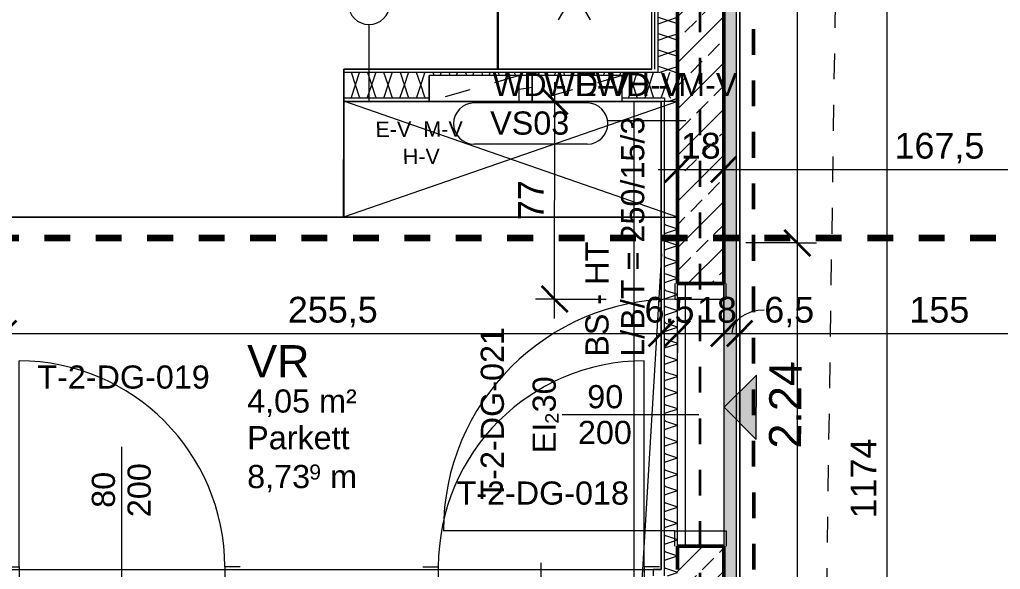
# Model space of a CAD drawing. Header units: metres. Extents: x -67.4 to -27.2, y 43.9 to 89.6.
# Drawn here: x -49.621 to -45.808, y 62.684 to 64.819 of the extents above; entities that cross this region are included whole.
import ezdxf

# ---------------------------------------------------------------- set-up
doc = ezdxf.new("R2010")
doc.units = ezdxf.units.M
for name, pattern in [('Strich Punkt Mittel', [0.015875, 0.00635, -0.004763, 0, -0.004763]), ('Strichpunkt', [0.01053, 0.005, -0.0025, 0.00053, -0.0025]), ('Verdeckt', [0.003, 0.002, -0.001])]:
    doc.linetypes.add(name, pattern=pattern)
for name, color, linetype, lineweight in [('A_2D', 7, 'Continuous', 13), ('A_Bemassung-50_', 4, 'Continuous', 9), ('A_Bemassung_', 4, 'Continuous', 9), ('A_Beschriftung_', 7, 'Continuous', 9), ('A_Bodenschlitz', 7, 'Continuous', 5), ('A_Bodenschlitz_Projektion', 8, 'Verdeckt', 5), ('A_Brandabschnitte', 30, 'Verdeckt', 50), ('A_Decken', 8, 'Continuous', 13), ('A_Durchbruch', 7, 'Verdeckt', 5), ('A_Fluchtweg', 240, 'Verdeckt', 18), ('A_Moebel', 6, 'Continuous', 13), ('A_Raeume', 7, 'Continuous', 13), ('A_Raeume_', 7, 'Continuous', 5), ('A_Raeume_Beschriftung_', 7, 'Continuous', 9), ('A_Raster_', 1, 'Continuous', 9), ('A_Tueren', 31, 'Continuous', 13), ('A_Waende', 7, 'Continuous', 13), ('Text', 90, 'Continuous', 9)]:
    doc.layers.add(name, color=color, linetype=linetype, lineweight=lineweight)
doc.styles.add('Arial_2', font='arial.ttf', dxfattribs={"height": 0.09})
doc.styles.add('Arial_3', font='arial.ttf', dxfattribs={"height": 0.05849})
doc.styles.add('Arial_4', font='arial.ttf', dxfattribs={"height": 0.125})
doc.styles.add('Arial_5', font='arial.ttf', dxfattribs={"height": 0.1})
doc.styles.add('Arial_7', font='arial.ttf', dxfattribs={"height": 0.06})
doc.styles.add('Segoe UI Symbol', font='seguisym.ttf', dxfattribs={"height": 0.09})
doc.dimstyles.new('WGA-Bemaßung', dxfattribs={"dimscale": 0.3048, "dimtxt": 0.102026, "dimasz": 0.328084, "dimexe": 0.246063, "dimexo": 0.0625, "dimgap": 0.04101, "dimtad": 1, "dimdec": 1, "dimlfac": 100, "dimrnd": 0.5, "dimdsep": 46, "dimtxsty": 'Arial_5', "dimblk1": 'OBLIQUE', "dimblk2": 'OBLIQUE', "dimsah": 1, "dimcen": 0.09, "dimdle": 0.246063, "dimazin": 2, "dimtfac": 1, "dimtdec": 4, "dimtix": 1, "dimtmove": 0, "dimatfit": 3, "dimfxl": 0.656168, "dimfxlon": 1, "dimtvp": 1, "dimtolj": 1, "dimtzin": 0, "dimarcsym": 2})
doc.dimstyles.new('WGA-Bemaßung_3', dxfattribs={"dimscale": 0.3048, "dimtxt": 0.102026, "dimasz": 0.328084, "dimexe": 0.246063, "dimexo": 0.0625, "dimgap": 0.04101, "dimtad": 1, "dimdec": 1, "dimlfac": 100, "dimrnd": 0.5, "dimdsep": 46, "dimtxsty": 'Arial_5', "dimblk1": 'OBLIQUE', "dimblk2": 'OBLIQUE', "dimsah": 1, "dimcen": 0.09, "dimdle": 0.246063, "dimazin": 2, "dimtfac": 1, "dimtdec": 4, "dimtix": 1, "dimtmove": 1, "dimatfit": 3, "dimfxl": 0.656168, "dimfxlon": 1, "dimtvp": 1, "dimtolj": 1, "dimtzin": 0, "dimarcsym": 2})
doc.dimstyles.new('WGA-Bemaßung_4', dxfattribs={"dimscale": 0.3048, "dimtxt": 0.102026, "dimasz": 0.328084, "dimexe": 0.246063, "dimexo": 0.0625, "dimgap": 0.04101, "dimtad": 1, "dimdec": 1, "dimlfac": 100, "dimrnd": 0.5, "dimdsep": 46, "dimtxsty": 'Arial_5', "dimblk1": 'OBLIQUE', "dimblk2": 'OBLIQUE', "dimsah": 1, "dimcen": 0.09, "dimdle": 0.246063, "dimazin": 2, "dimtfac": 1, "dimtdec": 4, "dimtix": 1, "dimtmove": 2, "dimatfit": 3, "dimfxl": 0.656168, "dimfxlon": 1, "dimtvp": 1, "dimtolj": 1, "dimtzin": 0, "dimarcsym": 2})
doc.dimstyles.new('WGA-Bemaßung_5', dxfattribs={"dimscale": 0.3048, "dimtxt": 0.102026, "dimasz": 0.328084, "dimexe": 0.246063, "dimexo": 0.0625, "dimgap": 0.04101, "dimtad": 1, "dimdec": 1, "dimlfac": 100, "dimrnd": 0.5, "dimdsep": 46, "dimtxsty": 'Arial_5', "dimblk1": 'OBLIQUE', "dimblk2": 'OBLIQUE', "dimsah": 1, "dimcen": 0.09, "dimdle": 0.246063, "dimazin": 2, "dimtfac": 1, "dimtdec": 4, "dimtix": 1, "dimtmove": 0, "dimatfit": 3, "dimfxl": 0.656168, "dimfxlon": 1, "dimtvp": 1, "dimtolj": 1, "dimtzin": 0, "dimarcsym": 2})
pattern_1 = [(45, (0, 0), (-0.08980256, 0.08980256), []), (45, (0.0898, 0), (-0.08980256, 0.08980256), [0.0635, -0.03175])]

# ---------------------------------------------------------------- blocks, each defined once
blk = doc.blocks.new('Moeb_Schrank - Schrank_2m-10242600-263_PP_03DG_BT2')
at = {"layer": 'A_Moebel', "color": 8}
for p, q in [((0, 0), (1.2977, -0.45)), ((0, -0.45), (1.2977, 0)), ((1.2977, 0), (0, 0)), ((0, 0), (0, -0.45)), ((0.0625, 0), (1.2977, 0)), ((1.2977, -0.45), (1.2977, 0)), ((1.2977, 0), (1.2977, -0.45)), ((0, -0.45), (0.215, -0.45)), ((0.565, -0.45), (0.615, -0.45)), ((0.965, -0.45), (1.2977, -0.45))]:
    blk.add_line(p, q, dxfattribs=at)
blk = doc.blocks.new('Allg_Verteiler_Wand - H-V-11063663-263_PP_03DG_BT2')
at = {"layer": 'A_2D', "lineweight": 5}
for p, q in [((0.525, 0.0625), (0.475, 0.0625)), ((0.475, -0.0375), (0.525, -0.0375)), ((0.475, -0.0375), (0.525, -0.0375))]:
    blk.add_line(p, q, dxfattribs=at)
at = {"layer": 'A_Durchbruch'}
blk.add_line((0.475, 0.0092), (0.525, 0.0158), dxfattribs=at)
blk.add_line((0.475, 0.0092), (0.525, 0.0158), dxfattribs=at)
blk = doc.blocks.new('Allg_Verteiler_Wand - E-V-11063664-263_PP_03DG_BT2')
at = {"layer": 'A_2D', "lineweight": 5}
for p, q in [((0.475, 0.0625), (0.125, 0.0625)), ((0.125, 0.0625), (0.125, -0.0375)), ((0.475, -0.0375), (0.475, 0.0625)), ((0.475, 0.0625), (0.475, -0.0375)), ((0.125, -0.0375), (0.475, -0.0375)), ((0.125, -0.0375), (0.475, -0.0375))]:
    blk.add_line(p, q, dxfattribs=at)
at = {"layer": 'A_Durchbruch'}
for p, q in [((0.125, -0.0375), (0.475, 0.0625)), ((0.125, 0.0625), (0.125, -0.0375)), ((0.125, -0.0375), (0.475, 0.0625)), ((0.125, 0.0625), (0.125, -0.0375)), ((0.475, 0.0625), (0.475, -0.0375))]:
    blk.add_line(p, q, dxfattribs=at)
blk = doc.blocks.new('Allg_Verteiler_Wand - M-V-11063662-263_PP_03DG_BT2')
at = {"layer": 'A_2D', "lineweight": 5}
for p, q in [((0.475, 0.0625), (0.125, 0.0625)), ((0.125, 0.0625), (0.125, -0.0375)), ((0.475, -0.0375), (0.475, 0.0625)), ((0.475, 0.0625), (0.475, -0.0375)), ((0.125, -0.0375), (0.475, -0.0375)), ((0.125, -0.0375), (0.475, -0.0375))]:
    blk.add_line(p, q, dxfattribs=at)
at = {"layer": 'A_Durchbruch'}
for p, q in [((0.125, -0.0375), (0.475, 0.0625)), ((0.125, 0.0625), (0.125, -0.0375)), ((0.125, -0.0375), (0.475, 0.0625)), ((0.125, 0.0625), (0.125, -0.0375)), ((0.475, 0.0625), (0.475, -0.0375))]:
    blk.add_line(p, q, dxfattribs=at)
blk = doc.blocks.new('MSys_Kueche_Kuehlschrank - 600-5681642-263_PP_03DG_BT2')
at = {"layer": 'A_Moebel'}
for p, q in [((-1.2005, 0.5746), (-0.6005, 0.5746)), ((-1.2005, -0.0253), (-1.2005, 0.5746)), ((-1.2005, 0.5746), (-0.6005, 0.5746)), ((-1.2005, -0.0253), (-1.2005, 0.5746)), ((-0.838, 0.1663), (-0.963, 0.3829)), ((-0.963, 0.1663), (-0.838, 0.3829)), ((-1.0255, 0.2746), (-0.7755, 0.2746))]:
    blk.add_line(p, q, dxfattribs=at)
blk = doc.blocks.new('UZ_D1 - SL_0800x2000_Zimmertür_Stahlzarge_GK-8223013-263_PP_03DG_BT2')
at = {"layer": 'A_Tueren', "lineweight": 5}
for p, q in [((0.4, 0.0725), (0.4, 0.8725)), ((-0.46, 0.0725), (-0.4, 0.0725)), ((-0.4, 0.0725), (-0.4, -0.0725)), ((0.4, 0.0725), (0.4, -0.0725)), ((0.46, 0.0725), (0.4, 0.0725)), ((-0.4, -0.0725), (-0.46, -0.0725)), ((0.4, -0.0725), (0.46, -0.0725))]:
    blk.add_line(p, q, dxfattribs=at)
blk.add_arc((0.4, 0.0725), 0.8, 90, 180, dxfattribs=at)
blk = doc.blocks.new('UZ_D1 - SL_0800x2000_Zimmertür_Stahlzarge_GK-7184308-263_PP_03DG_BT2')
at = {"layer": 'A_Tueren', "lineweight": 5}
for p, q in [((-0.4, 0.0725), (-0.46, 0.0725)), ((-0.4, -0.0725), (-0.4, 0.0725)), ((0.4, 0.0725), (0.46, 0.0725)), ((0.4, -0.0725), (0.4, 0.0725)), ((-0.46, -0.0725), (-0.4, -0.0725)), ((0.46, -0.0725), (0.4, -0.0725)), ((0.4, -0.0725), (0.4, -0.8725))]:
    blk.add_line(p, q, dxfattribs=at)
blk.add_arc((0.4, -0.0725), 0.8, 180, 270, dxfattribs=at)
blk = doc.blocks.new('UZ_D1 - SL_0900x2000_Wohnungstür-5426848-263_PP_03DG_BT2')
at = {"layer": 'A_Tueren', "lineweight": 5}
for p, q in [((-0.45, 0.1), (-0.51, 0.1)), ((-0.45, -0.1), (-0.45, 0.1)), ((0.45, 0.1), (0.51, 0.1)), ((0.45, -0.1), (0.45, 0.1)), ((-0.51, -0.1), (-0.45, -0.1)), ((0.51, -0.1), (0.45, -0.1)), ((0.45, -0.1), (0.45, -1))]:
    blk.add_line(p, q, dxfattribs=at)
blk.add_arc((0.45, -0.1), 0.9, 180, 270, dxfattribs=at)
blk = doc.blocks.new('Allg_BS - HKLS-10241500-263_PP_03DG_BT2')
at = {"layer": 'A_Bodenschlitz'}
for p, q in [((-0.5369, 0.1008), (1.1115, 0.0018)), ((1.2505, -0.0065), (1.2505, 0.1007)), ((1.2505, -0.0065), (1.2505, 0.1007)), ((0.6894, 0.0272), (1.1115, 0.0018)), ((1.1115, 0.0018), (1.2505, -0.0065)), ((1.1115, 0.0018), (1.2505, -0.0065)), ((-1.1287, -0.0065), (-0.6787, -0.0065)), ((-0.6787, -0.0065), (1.1115, -0.0065)), ((0.6894, -0.0065), (1.1115, -0.0065)), ((1.1115, -0.0065), (1.2505, -0.0065)), ((1.1115, -0.0065), (1.2505, -0.0065))]:
    blk.add_line(p, q, dxfattribs=at)
at = {"layer": 'A_Bodenschlitz_Projektion'}
for p, q in [((1.2505, -0.0065), (1.2505, 0.1007)), ((0.6894, 0.0272), (1.1115, 0.0018)), ((1.1115, 0.0018), (1.2505, -0.0065)), ((0.6894, -0.0065), (1.1115, -0.0065)), ((1.1115, -0.0065), (1.2505, -0.0065))]:
    blk.add_line(p, q, dxfattribs=at)
blk = doc.blocks.new('Moeb_Schrank - Sideboard_50cm-11534102-263_PP_03DG_BT2')
at = {"layer": 'A_Moebel', "color": 8}
for p, q in [((0.5999, 0.6), (0, 0.6)), ((0, 0.1822), (0, 0.6)), ((0, 0.6), (0.5999, 0.6)), ((1.4003, 0.6), (0.6003, 0.6)), ((0.6003, 0.6), (1.4003, 0.6)), ((2.4003, 0.6), (1.4003, 0.6)), ((1.4003, 0.6), (2.4003, 0.6)), ((3.0003, 0.6), (2.4003, 0.6)), ((2.4003, 0.6), (3.0003, 0.6)), ((3.0003, 0.0025), (3.0003, 0.6)), ((3.0003, 0.6), (3.0003, 0.0025))]:
    blk.add_line(p, q, dxfattribs=at)
blk = doc.blocks.new('DIMBLOCK228-263_PP_03DG_BT2')
at = {"layer": 'A_Bemassung-50_', "transparency": 16777216}
for p, q in [((-49.6835, 63.6001), (-49.6835, 63.8001)), ((-47.126, 63.6), (-47.126, 63.8)), ((-49.6835, 63.6001), (-47.126, 63.6)), ((-49.6835, 63.6001), (-49.6835, 63.5251)), ((-47.126, 63.6), (-47.126, 63.525))]:
    blk.add_line(p, q, dxfattribs=at)
at = {"layer": 'A_Bemassung-50_', "lineweight": 35, "transparency": 16777216}
for p, q in [((-49.6835, 63.6001), (-49.6335, 63.6501)), ((-47.126, 63.6), (-47.076, 63.65)), ((-49.6835, 63.6001), (-49.7335, 63.5501)), ((-47.126, 63.6), (-47.176, 63.55))]:
    blk.add_line(p, q, dxfattribs=at)
at = {"layer": 'A_Bemassung-50_', "color": 0, "transparency": 16777216, "insert": (-48.5782, 63.7424), "char_height": 0.1, "width": 0.416266, "attachment_point": 1, "rotation": 359.9983, "line_spacing_factor": 0.941778, "style": 'Arial_5'}
blk.add_mtext('255,5', dxfattribs=at)
blk = doc.blocks.new('_Oblique')
at = {"color": 0, "linetype": 'ByBlock', "lineweight": -2}
blk.add_line((-0.5, -0.5), (0.5, 0.5), dxfattribs=at)
blk = doc.blocks.new('DIMBLOCK229-263_PP_03DG_BT2')
at = {"layer": 'A_Bemassung-50_', "transparency": 16777216}
for p, q in [((-47.126, 63.6), (-47.126, 63.8)), ((-47.0635, 63.6), (-47.0635, 63.8)), ((-47.126, 63.6), (-47.0635, 63.6)), ((-47.126, 63.6), (-47.126, 63.525)), ((-47.0635, 63.6), (-47.0635, 63.525))]:
    blk.add_line(p, q, dxfattribs=at)
at = {"layer": 'A_Bemassung-50_', "lineweight": 35, "transparency": 16777216}
for p, q in [((-47.126, 63.6), (-47.076, 63.65)), ((-47.0635, 63.6), (-47.0135, 63.65)), ((-47.126, 63.6), (-47.176, 63.55)), ((-47.0635, 63.6), (-47.1135, 63.55))]:
    blk.add_line(p, q, dxfattribs=at)
at = {"layer": 'A_Bemassung-50_', "color": 0, "transparency": 16777216, "insert": (-47.1913, 63.7423), "char_height": 0.1, "width": 0.231677, "attachment_point": 1, "rotation": 359.9983, "line_spacing_factor": 0.941778, "style": 'Arial_5'}
blk.add_mtext('6,5', dxfattribs=at)
blk = doc.blocks.new('DIMBLOCK230-263_PP_03DG_BT2')
at = {"layer": 'A_Bemassung-50_', "transparency": 16777216}
for p, q in [((-47.0635, 63.6), (-47.0635, 63.8)), ((-46.8835, 63.6), (-46.8835, 63.8)), ((-47.0635, 63.6), (-46.8835, 63.6)), ((-47.0635, 63.6), (-47.0635, 63.525)), ((-46.8835, 63.6), (-46.8835, 63.525))]:
    blk.add_line(p, q, dxfattribs=at)
at = {"layer": 'A_Bemassung-50_', "lineweight": 35, "transparency": 16777216}
for p, q in [((-47.0635, 63.6), (-47.0135, 63.65)), ((-46.8835, 63.6), (-46.8335, 63.65)), ((-47.0635, 63.6), (-47.1135, 63.55)), ((-46.8835, 63.6), (-46.9335, 63.55))]:
    blk.add_line(p, q, dxfattribs=at)
at = {"layer": 'A_Bemassung-50_', "color": 0, "transparency": 16777216, "insert": (-46.9874, 63.7423), "char_height": 0.1, "width": 0.184588, "attachment_point": 1, "rotation": 359.9983, "line_spacing_factor": 0.941778, "style": 'Arial_5'}
blk.add_mtext('18', dxfattribs=at)
blk = doc.blocks.new('DIMBLOCK231-263_PP_03DG_BT2')
at = {"layer": 'A_Bemassung-50_', "transparency": 16777216}
for p, q in [((-46.8835, 63.6), (-46.8835, 63.8)), ((-46.821, 63.6), (-46.821, 63.8)), ((-46.8835, 63.6), (-46.821, 63.6)), ((-46.8835, 63.6), (-46.8835, 63.525)), ((-46.821, 63.6), (-46.821, 63.525))]:
    blk.add_line(p, q, dxfattribs=at)
at = {"layer": 'A_Bemassung-50_', "lineweight": 35, "transparency": 16777216}
for p, q in [((-46.8835, 63.6), (-46.8335, 63.65)), ((-46.821, 63.6), (-46.771, 63.65)), ((-46.8835, 63.6), (-46.9335, 63.55)), ((-46.821, 63.6), (-46.871, 63.55))]:
    blk.add_line(p, q, dxfattribs=at)
at = {"layer": 'A_Bemassung-50_', "transparency": 16777216}
blk.add_ellipse((-46.7258, 63.6), major_axis=(-0.1265, 0), ratio=0.719128, start_param=4.712389, end_param=6.283185, dxfattribs=at)
at = {"layer": 'A_Bemassung-50_', "color": 0, "transparency": 16777216, "insert": (-46.7258, 63.7423), "char_height": 0.1, "width": 0.231677, "attachment_point": 1, "rotation": 359.9983, "line_spacing_factor": 0.941778, "style": 'Arial_5'}
blk.add_mtext('6,5', dxfattribs=at)
blk = doc.blocks.new('DIMBLOCK232-263_PP_03DG_BT2')
at = {"layer": 'A_Bemassung-50_', "transparency": 16777216}
for p, q in [((-46.821, 63.6), (-46.821, 63.8)), ((-45.271, 63.6), (-45.271, 63.8)), ((-46.821, 63.6), (-45.271, 63.6)), ((-46.821, 63.6), (-46.821, 63.525)), ((-45.271, 63.6), (-45.271, 63.525))]:
    blk.add_line(p, q, dxfattribs=at)
at = {"layer": 'A_Bemassung-50_', "lineweight": 35, "transparency": 16777216}
for p, q in [((-46.821, 63.6), (-46.771, 63.65)), ((-45.271, 63.6), (-45.221, 63.65)), ((-46.821, 63.6), (-46.871, 63.55)), ((-45.271, 63.6), (-45.321, 63.55))]:
    blk.add_line(p, q, dxfattribs=at)
at = {"layer": 'A_Bemassung-50_', "color": 0, "transparency": 16777216, "insert": (-46.1614, 63.7423), "char_height": 0.1, "width": 0.276883, "attachment_point": 1, "rotation": 359.9983, "line_spacing_factor": 0.941778, "style": 'Arial_5'}
blk.add_mtext('155', dxfattribs=at)
blk = doc.blocks.new('DIMBLOCK327-263_PP_03DG_BT2')
at = {"layer": 'A_Bemassung-50_', "lineweight": 35, "transparency": 16777216}
for p, q in [((-46.5973, 71.7187), (-46.6473, 71.7687)), ((-46.5973, 71.7187), (-46.5473, 71.6687)), ((-46.5975, 63.9516), (-46.6475, 64.0016)), ((-46.5975, 63.9516), (-46.5475, 63.9016))]:
    blk.add_line(p, q, dxfattribs=at)
at = {"layer": 'A_Bemassung-50_', "transparency": 16777216}
for p, q in [((-46.5973, 71.7187), (-46.7973, 71.7187)), ((-46.5973, 71.7187), (-46.5975, 63.9516)), ((-46.5973, 71.7187), (-46.5223, 71.7187)), ((-46.5975, 63.9516), (-46.7975, 63.9516)), ((-46.5975, 63.9516), (-46.5225, 63.9516))]:
    blk.add_line(p, q, dxfattribs=at)
at = {"layer": 'A_Bemassung-50_', "color": 0, "transparency": 16777216, "insert": (-46.7397, 67.6617), "char_height": 0.1, "width": 0.416266, "attachment_point": 1, "rotation": 90, "line_spacing_factor": 0.941778, "style": 'Arial_5'}
blk.add_mtext('776,5', dxfattribs=at)
blk = doc.blocks.new('DIMBLOCK328-263_PP_03DG_BT2')
at = {"layer": 'A_Bemassung-50_', "lineweight": 35, "transparency": 16777216}
for p, q in [((-46.5975, 63.9516), (-46.6475, 64.0016)), ((-46.5975, 63.9516), (-46.5475, 63.9016)), ((-46.5976, 58.7511), (-46.6476, 58.8011)), ((-46.5976, 58.7511), (-46.5476, 58.7011))]:
    blk.add_line(p, q, dxfattribs=at)
at = {"layer": 'A_Bemassung-50_', "transparency": 16777216}
for p, q in [((-46.5975, 63.9516), (-46.7975, 63.9516)), ((-46.5975, 63.9516), (-46.5976, 58.7511)), ((-46.5975, 63.9516), (-46.5225, 63.9516)), ((-46.5976, 58.7511), (-46.6726, 58.7511)), ((-46.5976, 58.7511), (-46.4138, 58.7511))]:
    blk.add_line(p, q, dxfattribs=at)
at = {"layer": 'A_Bemassung-50_', "color": 0, "transparency": 16777216, "insert": (-46.7399, 61.236), "char_height": 0.1, "width": 0.276883, "attachment_point": 1, "rotation": 90, "line_spacing_factor": 0.941778, "style": 'Arial_5'}
blk.add_mtext('520', dxfattribs=at)
blk = doc.blocks.new('DIMBLOCK344-263_PP_03DG_BT2')
at = {"layer": 'A_Bemassung-50_', "lineweight": 35, "transparency": 16777216}
for p, q in [((-46.2473, 68.9038), (-46.2973, 68.9538)), ((-46.2473, 68.9038), (-46.1973, 68.8538)), ((-46.2477, 57.1661), (-46.2977, 57.2161)), ((-46.2477, 57.1661), (-46.1977, 57.1161))]:
    blk.add_line(p, q, dxfattribs=at)
at = {"layer": 'A_Bemassung-50_', "transparency": 16777216}
for p, q in [((-46.2473, 68.9038), (-46.4473, 68.9038)), ((-46.2477, 57.1661), (-46.2473, 68.9038)), ((-46.2473, 68.9038), (-46.1723, 68.9038)), ((-46.2477, 57.1661), (-46.4477, 57.1661)), ((-46.2477, 57.1661), (-46.1727, 57.1661))]:
    blk.add_line(p, q, dxfattribs=at)
at = {"layer": 'A_Bemassung-50_', "color": 0, "transparency": 16777216, "insert": (-46.3898, 62.8811), "char_height": 0.1, "width": 0.369177, "attachment_point": 1, "rotation": 90, "line_spacing_factor": 0.941778, "style": 'Arial_5'}
blk.add_mtext('1174', dxfattribs=at)
blk = doc.blocks.new('DIMBLOCK440-263_PP_03DG_BT2')
at = {"layer": 'A_Bemassung-50_', "transparency": 16777216}
for p, q in [((-47.5408, 63.6586), (-47.5407, 64.5767)), ((-47.5407, 64.5017), (-47.7407, 64.5017)), ((-47.5407, 64.5017), (-47.4657, 64.5017)), ((-47.5408, 63.7336), (-47.6158, 63.7336)), ((-47.5408, 63.7336), (-47.3408, 63.7336))]:
    blk.add_line(p, q, dxfattribs=at)
at = {"layer": 'A_Bemassung-50_', "lineweight": 35, "transparency": 16777216}
for p, q in [((-47.5407, 64.5017), (-47.5907, 64.5517)), ((-47.5407, 64.5017), (-47.4907, 64.4517)), ((-47.5408, 63.7336), (-47.5907, 63.7836)), ((-47.5408, 63.7336), (-47.4908, 63.6836))]:
    blk.add_line(p, q, dxfattribs=at)
at = {"layer": 'A_Bemassung-50_', "color": 0, "transparency": 16777216, "insert": (-47.683, 64.0407), "char_height": 0.1, "width": 0.184588, "attachment_point": 1, "rotation": 90, "line_spacing_factor": 0.941778, "style": 'Arial_5'}
blk.add_mtext('77', dxfattribs=at)
blk = doc.blocks.new('BS_Tuer_PP - oben-10002441-263_PP_03DG_BT2')
at = {"layer": 'A_Beschriftung_'}
blk.add_line((0, 0.000124), (0, 0.010761), dxfattribs=at)
blk = doc.blocks.new('BS_Tuer_PP - links-10002443-263_PP_03DG_BT2')
at = {"layer": 'A_Beschriftung_'}
blk.add_line((0, 0.000124), (0, 0.010761), dxfattribs=at)
blk = doc.blocks.new('DIMBLOCK459-263_PP_03DG_BT2')
at = {"layer": 'A_Bemassung-50_', "transparency": 16777216}
for p, q in [((-47.0635, 64.2371), (-47.0635, 64.4371)), ((-46.8835, 64.2371), (-46.8835, 64.3121)), ((-47.1385, 64.2371), (-46.8835, 64.2371)), ((-47.0635, 64.2371), (-47.0635, 64.1621)), ((-46.8835, 64.2371), (-46.8835, 64.0371))]:
    blk.add_line(p, q, dxfattribs=at)
at = {"layer": 'A_Bemassung-50_', "lineweight": 35, "transparency": 16777216}
for p, q in [((-47.0635, 64.2371), (-47.0135, 64.2871)), ((-46.8835, 64.2371), (-46.8335, 64.2871)), ((-47.0635, 64.2371), (-47.1135, 64.1871)), ((-46.8835, 64.2371), (-46.9335, 64.1871))]:
    blk.add_line(p, q, dxfattribs=at)
at = {"layer": 'A_Bemassung-50_', "color": 0, "transparency": 16777216, "insert": (-47.0504, 64.3794), "char_height": 0.1, "width": 0.184588, "attachment_point": 1, "rotation": 359.9983, "line_spacing_factor": 0.941778, "style": 'Arial_5'}
blk.add_mtext('18', dxfattribs=at)
blk = doc.blocks.new('DIMBLOCK460-263_PP_03DG_BT2')
at = {"layer": 'A_Bemassung-50_', "transparency": 16777216}
for p, q in [((-45.2085, 64.237), (-45.2085, 64.437)), ((-46.8835, 64.2371), (-46.8835, 64.3121)), ((-46.8835, 64.2371), (-45.2085, 64.237)), ((-46.8835, 64.2371), (-46.8835, 64.0371)), ((-45.2085, 64.237), (-45.2085, 64.162))]:
    blk.add_line(p, q, dxfattribs=at)
at = {"layer": 'A_Bemassung-50_', "lineweight": 35, "transparency": 16777216}
for p, q in [((-46.8835, 64.2371), (-46.8335, 64.2871)), ((-45.2085, 64.237), (-45.1585, 64.287)), ((-46.8835, 64.2371), (-46.9335, 64.1871)), ((-45.2085, 64.237), (-45.2585, 64.187))]:
    blk.add_line(p, q, dxfattribs=at)
at = {"layer": 'A_Bemassung-50_', "color": 0, "transparency": 16777216, "insert": (-46.2194, 64.3794), "char_height": 0.1, "width": 0.416266, "attachment_point": 1, "rotation": 359.9983, "line_spacing_factor": 0.941778, "style": 'Arial_5'}
blk.add_mtext('167,5', dxfattribs=at)
blk = doc.blocks.new('BS_Wand_Lollipop - rechts_oben-2026913-263_PP_03DG_BT2')
at = {"layer": 'A_Beschriftung_'}
for p, q in [((0.0046, 0.0016), (0.0134, 0.0016)), ((-0.003, 0), (0.003, 0)), ((0.0046, -0.0016), (0.0134, -0.0016))]:
    blk.add_line(p, q, dxfattribs=at)
for centre, start, end in [((0.0046, 0), 90, 270), ((0.0134, 0), 270, 90)]:
    blk.add_arc(centre, 0.0016, start, end, dxfattribs=at)
blk = doc.blocks.new('BS_Raum_Top_Pfeil - oben_links-2842557-263_PP_03DG_BT2')
at = {"layer": 'A_Raeume_Beschriftung_'}
blk.add_hatch(color=256, dxfattribs=at).paths.add_polyline_path([(-0.0025, 0.0075), (0.0025, 0.0075), (0, 0.005)])
for p, q in [((-0.0025, 0.0075), (0, 0.005)), ((0.0025, 0.0075), (-0.0025, 0.0075)), ((0, 0.005), (0.0025, 0.0075))]:
    blk.add_line(p, q, dxfattribs=at)
blk = doc.blocks.new('BS_Wand_Lollipop - links_unten-2026911-263_PP_03DG_BT2')
at = {"layer": 'A_Beschriftung_'}
for p, q in [((-0.00467, 0.001367), (-0.01347, 0.001367)), ((-0.003087, 0), (0.003, 0)), ((-0.00467, -0.001833), (-0.01347, -0.001833))]:
    blk.add_line(p, q, dxfattribs=at)
for centre, start, end in [((-0.01347, -0.000233), 90, 270), ((-0.00467, -0.000233), 270, 90)]:
    blk.add_arc(centre, 0.0016, start, end, dxfattribs=at)

msp = doc.modelspace()

# ---------------------------------------------------------------- hatches: boundary and pattern name
at = {"layer": 'A_Waende', "lineweight": 5}
h = msp.add_hatch(dxfattribs=at)
h.set_pattern_fill('FP_2', color=250, style=0, pattern_type=2)
h.set_pattern_definition(pattern_1)
h.paths.add_polyline_path([(-46.8836, 64.0515), (-46.8835, 64.0515), (-46.8834, 68.9836), (-47.0634, 68.9836), (-47.0635, 64.0516), (-46.9827, 64.0515)])
h = msp.add_hatch(dxfattribs=at)
h.set_pattern_fill('FP_38', color=250, angle=247.64, style=0, pattern_type=2)
h.set_pattern_definition([(134.998, (-46.82094, 64.46592), (-0.2539954, 0.1270123), [0.02245, -0.15715]), (134.998, (-46.93208, 64.5138), (-0.2539954, 0.1270123), [0.02245, -0.15715]), (134.998, (-46.82069, 64.52962), (-0.2539954, 0.1270123), [0.02245, -0.15715]), (134.998, (-46.93183, 64.5775), (-0.2539954, 0.1270123), [0.02245, -0.15715]), (161.563, (-46.83694, 64.482235), (-0.50799322, 0.12701842), [0.0502, -0.35141]), (161.563, (-46.884702, 64.497557), (-0.50799322, 0.12701842), [0.0502, -0.35141]), (161.563, (-46.83669, 64.54593), (-0.50799322, 0.12701842), [0.0502, -0.35141]), (161.563, (-46.884453, 64.56125), (-0.50799322, 0.12701842), [0.0502, -0.35141]), (224.998, (-46.93202, 64.48242), (0.2540043, 0.1269946), [0.02245, -0.15715]), (224.998, (-46.82069, 64.52962), (0.2540043, 0.1269946), [0.02245, -0.15715]), (224.998, (-46.93215, 64.54519), (0.2540043, 0.1269946), [0.02245, -0.15715]), (224.998, (-46.82044, 64.59331), (0.2540043, 0.1269946), [0.02245, -0.15715]), (198.433, (-46.884702, 64.497557), (0.5080021, 0.12698295), [0.0502, -0.35141]), (198.433, (-46.837005, 64.51362), (0.5080021, 0.12698295), [0.0502, -0.35141]), (198.433, (-46.884453, 64.56125), (0.5080021, 0.12698295), [0.0502, -0.35141]), (198.433, (-46.836756, 64.577314), (0.5080021, 0.12698295), [0.0502, -0.35141])])
h.paths.add_polyline_path([(-46.8336, 60.1286), (-46.8334, 68.8038), (-46.8834, 68.8038), (-46.8835, 60.1286)])
h = msp.add_hatch(dxfattribs=at)
h.set_pattern_fill('FP_136', color=250, angle=-112.36, style=0, pattern_type=2)
h.set_pattern_definition([(314.998, (-47.16288, 65.92685), (0.2539954, -0.1270123), [0.02245, -0.15715]), (314.998, (-47.05266, 65.87935), (0.2539954, -0.1270123), [0.02245, -0.15715]), (314.998, (-47.16313, 65.86315), (0.2539954, -0.1270123), [0.02245, -0.15715]), (314.998, (-47.05199, 65.81527), (0.2539954, -0.1270123), [0.02245, -0.15715]), (341.563, (-47.147807, 65.910917), (0.5079932, -0.1270184), [0.0502, -0.35141]), (341.563, (-47.100426, 65.89467), (0.5079932, -0.1270184), [0.0502, -0.35141]), (341.563, (-47.148057, 65.847223), (0.5079932, -0.1270184), [0.0502, -0.35141]), (341.563, (-47.100295, 65.8319), (0.5079932, -0.1270184), [0.0502, -0.35141]), (44.998, (-47.05273, 65.91073), (-0.254004, -0.1269946), [0.02245, -0.15715]), (44.998, (-47.16313, 65.86315), (-0.254004, -0.1269946), [0.02245, -0.15715]), (44.998, (-47.05205, 65.84666), (-0.254004, -0.1269946), [0.02245, -0.15715]), (44.998, (-47.16338, 65.79946), (-0.254004, -0.1269946), [0.02245, -0.15715]), (18.433, (-47.100426, 65.89467), (-0.5080021, -0.126983), [0.0502, -0.35141]), (18.433, (-47.14774, 65.879532), (-0.5080021, -0.126983), [0.0502, -0.35141]), (18.433, (-47.100295, 65.8319), (-0.5080021, -0.126983), [0.0502, -0.35141]), (18.433, (-47.14799, 65.81584), (-0.5080021, -0.126983), [0.0502, -0.35141])])
h.paths.add_polyline_path([(-47.0635, 64.6142), (-47.0635, 67.2267), (-47.1384, 67.2267), (-47.1385, 64.6142), (-47.0635, 64.6142)])
h = msp.add_hatch(dxfattribs=at)
h.set_pattern_fill('FP_111', color=250, angle=-112.36, style=0, pattern_type=2)
h.set_pattern_definition([(44.998, (-47.712345, 64.50173), (0.127012, 0.253995), [0.02245, -0.15715]), (44.998, (-47.66446, 64.61287), (0.127012, 0.253995), [0.02245, -0.15715]), (44.998, (-47.64865, 64.50148), (0.127012, 0.253995), [0.02245, -0.15715]), (44.998, (-47.60077, 64.61262), (0.127012, 0.253995), [0.02245, -0.15715]), (71.563, (-47.696033, 64.517724), (0.1270184, 0.5079932), [0.0502, -0.35141]), (71.563, (-47.68071, 64.565486), (0.1270184, 0.5079932), [0.0502, -0.35141]), (71.563, (-47.633263, 64.517854), (0.1270184, 0.5079932), [0.0502, -0.35141]), (71.563, (-47.617017, 64.565236), (0.1270184, 0.5079932), [0.0502, -0.35141]), (134.998, (-47.69585, 64.6128), (0.126995, -0.254004), [0.02245, -0.15715]), (134.998, (-47.64865, 64.50148), (0.126995, -0.254004), [0.02245, -0.15715]), (134.998, (-47.63308, 64.61293), (0.126995, -0.254004), [0.02245, -0.15715]), (134.998, (-47.58496, 64.50123), (0.126995, -0.254004), [0.02245, -0.15715]), (108.433, (-47.68071, 64.565486), (0.126983, -0.508002), [0.0502, -0.35141]), (108.433, (-47.66465, 64.51779), (0.126983, -0.508002), [0.0502, -0.35141]), (108.433, (-47.617017, 64.565236), (0.126983, -0.508002), [0.0502, -0.35141]), (108.433, (-47.600954, 64.51754), (0.126983, -0.508002), [0.0502, -0.35141])])
h.paths.add_polyline_path([(-47.0635, 64.5142), (-47.0635, 64.6142), (-48.361, 64.6142), (-48.361, 64.5142), (-48.0285, 64.5142), (-48.0285, 64.6017), (-47.2785, 64.6017), (-47.2785, 64.5142), (-47.0832, 64.5142)])
h = msp.add_hatch(dxfattribs=at)
h.set_pattern_fill('FP_132', color=250, angle=-112.36, style=0, pattern_type=2)
h.set_pattern_definition([(314.998, (-47.126215, 63.592375), (0.253995, -0.127012), [0.02245, -0.15715]), (314.998, (-47.01469, 63.54542), (0.253995, -0.127012), [0.02245, -0.15715]), (314.998, (-47.12608, 63.52961), (0.253995, -0.127012), [0.02245, -0.15715]), (314.998, (-47.01494, 63.481725), (0.2539954, -0.127012), [0.02245, -0.15715]), (341.563, (-47.109837, 63.57699), (0.5079932, -0.1270184), [0.0502, -0.35141]), (341.563, (-47.062455, 63.56074), (0.5079932, -0.1270184), [0.0502, -0.35141]), (341.563, (-47.110086, 63.513294), (0.5079932, -0.1270184), [0.0502, -0.35141]), (341.563, (-47.062705, 63.497047), (0.5079932, -0.1270184), [0.0502, -0.35141]), (44.998, (-47.01476, 63.5768), (-0.254004, -0.126995), [0.02245, -0.15715]), (44.998, (-47.12608, 63.52961), (-0.254004, -0.1269946), [0.02245, -0.15715]), (44.998, (-47.01501, 63.51311), (-0.254004, -0.1269946), [0.02245, -0.15715]), (44.998, (-47.12633, 63.46591), (-0.254004, -0.1269946), [0.02245, -0.15715]), (18.433, (-47.062455, 63.56074), (-0.5080021, -0.126983), [0.0502, -0.35141]), (18.433, (-47.11015, 63.54468), (-0.5080021, -0.126983), [0.0502, -0.35141]), (18.433, (-47.062705, 63.497047), (-0.5080021, -0.126983), [0.0502, -0.35141]), (18.433, (-47.11002, 63.48191), (-0.5080021, -0.126983), [0.0502, -0.35141])])
h.paths.add_polyline_path([(-47.1136, 62.6586), (-47.0636, 62.6586), (-47.0637, 64.0517), (-47.1135, 64.0517), (-47.1136, 62.6586)])
h.paths.add_polyline_path([(-47.0635, 64.5017), (-47.0635, 64.5142), (-47.1135, 64.5142), (-47.1135, 64.5017), (-47.0635, 64.5017)])
h = msp.add_hatch(dxfattribs=at)
h.set_pattern_fill('FP_2', color=250, style=0, pattern_type=2)
h.set_pattern_definition(pattern_1)
h.paths.add_polyline_path([(-46.8836, 60.1286), (-46.8836, 62.7735), (-47.0635, 62.7735), (-47.0636, 60.1286)])
h.paths.add_polyline_path([(-47.0636, 60.6205), (-47.0636, 60.6205), (-47.0636, 60.6237)])
h.paths.add_polyline_path([(-46.8836, 63.7935), (-46.8835, 63.7935), (-46.8836, 64.0515), (-47.0635, 64.0515), (-47.0635, 63.7935), (-46.971, 63.7935)])

# ---------------------------------------------------------------- linework, layer by layer
at = {"layer": 'A_2D', "linetype": 'Strichpunkt', "lineweight": 100}
msp.add_line((-56.3248, 63.9716), (-35.3124, 63.9716), dxfattribs=at)
at = {"layer": 'A_Brandabschnitte'}
msp.add_line((-46.7737, 75.5828), (-46.7639, 57.4461), dxfattribs=at)
at = {"layer": 'A_Decken'}
for p, q in [((-47.1635, 64.6267), (-47.1635, 65.2266)), ((-47.0338, 63.7935), (-47.0335, 62.7735))]:
    msp.add_line(p, q, dxfattribs=at)
at = {"layer": 'A_Fluchtweg'}
msp.add_line((-46.2907, 75.6864), (-46.5233, 59.9423), dxfattribs=at)
at = {"layer": 'A_Raeume', "color": 8, "linetype": 'Verdeckt'}
for p, q in [((-48.361, 64.0518), (-48.361, 64.5017)), ((-49.6835, 64.0518), (-48.361, 64.0515))]:
    msp.add_line(p, q, dxfattribs=at)
at = {"layer": 'A_Raeume_', "flags": 128}
for points in [[(-45.2712, 57.4086), (-45.2707, 75.6339), (-46.8207, 75.634), (-46.8209, 68.8038), (-46.8211, 60.1286), (-46.8836, 60.1286), (-46.8836, 60.127), (-46.8837, 58.7511), (-46.8212, 58.7511), (-46.8212, 58.6611), (-46.8212, 57.9086), (-46.8212, 57.4086)], [(-48.9757, 71.9807), (-48.9757, 71.9787), (-51.7483, 71.9788), (-51.7483, 71.7189), (-51.9483, 71.7189), (-51.9483, 71.7173), (-51.9485, 64.7092), (-51.7485, 64.7092), (-51.7485, 64.0518), (-49.7335, 64.0518), (-49.7335, 64.0518), (-49.5804, 64.0517), (-48.361, 64.0515), (-48.361, 64.6267), (-47.1635, 64.6267), (-47.1634, 67.2267), (-47.1633, 71.9807), (-47.7257, 71.9807), (-47.7257, 71.9807), (-48.8227, 71.9807)], [(-49.6835, 62.6835), (-48.1286, 62.6836), (-47.126, 62.6836), (-47.126, 64.5017), (-48.361, 64.5017), (-48.361, 64.0515), (-49.6835, 64.0518)]]:
    msp.add_lwpolyline(points, close=True, dxfattribs=at)
at = {"layer": 'A_Raster_', "linetype": 'Strich Punkt Mittel', "lineweight": 35}
msp.add_line((-46.9759, 85.8702), (-46.9771, 46.5269), dxfattribs=at)
at = {"layer": 'A_Waende', "color": 10, "lineweight": 50}
for p, q in [((-46.8832, 75.6965), (-46.8835, 63.7935)), ((-47.0632, 73.3414), (-47.0635, 64.6267)), ((-47.0635, 64.5017), (-47.0635, 64.7227)), ((-47.0635, 64.0517), (-47.0635, 64.5017)), ((-47.0635, 64.0516), (-47.0635, 63.7935)), ((-47.0635, 63.7935), (-46.8835, 63.7935)), ((-47.0635, 62.7735), (-47.0636, 62.6836)), ((-46.8835, 62.7735), (-47.0635, 62.7735)), ((-46.8836, 60.1286), (-46.8835, 62.7735))]:
    msp.add_line(p, q, dxfattribs=at)
at = {"layer": 'A_Waende'}
for p, q in [((-46.8336, 60.1286), (-46.8332, 75.6465)), ((-46.8211, 60.1286), (-46.8207, 75.634)), ((-47.1385, 64.6142), (-47.1383, 71.9932)), ((-47.1635, 64.6267), (-48.361, 64.6267)), ((-48.361, 64.6267), (-48.361, 64.6142)), ((-47.1385, 64.6142), (-48.361, 64.6142)), ((-48.361, 64.5142), (-48.361, 64.5018)), ((-48.0285, 64.5142), (-48.361, 64.5142)), ((-48.361, 64.5017), (-48.0285, 64.5017)), ((-47.1135, 64.5142), (-47.2785, 64.5142)), ((-47.2785, 64.5017), (-47.126, 64.5017)), ((-47.126, 64.5017), (-47.126, 62.6836)), ((-47.1136, 62.6586), (-47.1135, 64.5017)), ((-47.1135, 64.5142), (-47.1135, 64.5017)), ((-47.126, 62.6836), (-47.1582, 62.6836)), ((-47.1582, 62.6836), (-47.1582, 62.6586))]:
    msp.add_line(p, q, dxfattribs=at)
at = {"layer": 'A_Waende', "lineweight": 18}
msp.add_line((-47.151, 64.6267), (-47.1508, 71.9807), dxfattribs=at)
at = {"layer": 'A_Waende', "color": 250, "lineweight": 5}
for p, q in [((-48.361, 64.6142), (-48.361, 64.5142)), ((-47.0635, 64.0517), (-47.0635, 64.0517)), ((-47.0635, 62.7735), (-47.0635, 63.7935)), ((-46.8835, 63.7935), (-46.8835, 62.7735))]:
    msp.add_line(p, q, dxfattribs=at)

# ---------------------------------------------------------------- block references
at = {"layer": 'A_2D'}
for name, p, rotation in [('Allg_Verteiler_Wand - E-V-11063664-263_PP_03DG_BT2', (-47.5535, 64.5642), 179.9982758792165), ('Allg_Verteiler_Wand - H-V-11063663-263_PP_03DG_BT2', (-47.1535, 64.5642), 179.9982758792165), ('Allg_Verteiler_Wand - M-V-11063662-263_PP_03DG_BT2', (-47.1535, 64.5642), 179.9982758792165), ('Allg_BS - HKLS-10241500-263_PP_03DG_BT2', (-47.2267, 63.373), 270.0017241215458)]:
    msp.add_blockref(name, p, dxfattribs=dict(at, rotation=rotation))
at = {"layer": 'A_Beschriftung_', "xscale": 49.99999999999998, "yscale": 49.99999999999998, "zscale": 49.99999999999998}
for name, p, rotation in [('BS_Wand_Lollipop - rechts_oben-2026913-263_PP_03DG_BT2', (-48.2625, 64.65), 89.99999999999991), ('BS_Tuer_PP - links-10002443-263_PP_03DG_BT2', (-46.9735, 63.2835), 89.99827587846498), ('BS_Tuer_PP - oben-10002441-263_PP_03DG_BT2', (-49.2235, 62.621), 0.0024435243390429), ('BS_Tuer_PP - oben-10002441-263_PP_03DG_BT2', (-47.5935, 62.1704), 0.0024435243390429)]:
    msp.add_blockref(name, p, dxfattribs=dict(at, rotation=rotation))
msp.add_blockref('BS_Wand_Lollipop - links_unten-2026911-263_PP_03DG_BT2', (-47.1806, 64.4271), dxfattribs=at)
at = {"layer": 'A_Moebel', "color": 8}
for name, p, rotation in [('Moeb_Schrank - Sideboard_50cm-11534102-263_PP_03DG_BT2', (-47.161, 64.6267), 89.99827587845421), ('Moeb_Schrank - Schrank_2m-10242600-263_PP_03DG_BT2', (-47.0635, 64.0517), 179.9941082324638)]:
    msp.add_blockref(name, p, dxfattribs=dict(at, rotation=rotation))
at = {"layer": 'A_Moebel', "rotation": 359.9982758785824}
msp.add_blockref('MSys_Kueche_Kuehlschrank - 600-5681642-263_PP_03DG_BT2', (-46.563, 64.652), dxfattribs=at)
at = {"layer": 'A_Raeume_Beschriftung_', "xscale": 49.99999999999998, "yscale": 49.99999999999998, "zscale": 49.99999999999998, "rotation": 269.6400000000003}
msp.add_blockref('BS_Raum_Top_Pfeil - oben_links-2842557-263_PP_03DG_BT2', (-47.1319, 63.3156), dxfattribs=at)
at = {"layer": 'A_Tueren'}
for name, p, rotation in [('UZ_D1 - SL_0900x2000_Wohnungstür-5426848-263_PP_03DG_BT2', (-46.9735, 63.2835), 269.998275878465), ('UZ_D1 - SL_0800x2000_Zimmertür_Stahlzarge_GK-7184308-263_PP_03DG_BT2', (-49.2235, 62.621), 180.002443524339), ('UZ_D1 - SL_0800x2000_Zimmertür_Stahlzarge_GK-8223013-263_PP_03DG_BT2', (-47.5932, 62.6211), 0.0024435243390429)]:
    msp.add_blockref(name, p, dxfattribs=dict(at, rotation=rotation))

# ---------------------------------------------------------------- texts
at = {"layer": 'A_Beschriftung_', "char_height": 0.09, "attachment_point": 1, "style": 'Arial_2'}
for s, insert, width in [('WD - E-V', (-47.7816, 64.612), 0.637342), ('WD - H-V', (-47.5816, 64.612), 0.645358), ('WD - M-V', (-47.3816, 64.612), 0.661392), ('VS03', (-47.7915, 64.4625), 0.368776)]:
    msp.add_mtext(s, dxfattribs=dict(at, insert=insert, width=width))
at = {"layer": 'A_Beschriftung_', "char_height": 0.09, "attachment_point": 1}
for s, insert, width, rotation, style in [('L/B/T = 250/15/3', (-47.2824, 63.5095), 1.110337, 90, 'Arial_2'), ('BS - HT', (-47.4213, 63.5095), 0.529114, 90, 'Arial_2'), ('T-2-DG-021', (-47.8282, 62.9546), 0.797679, 90, 'Arial_2'), ('T-2-DG-019', (-49.5524, 63.4757), 0.797679, 0.0024, 'Arial_2'), ('30', (-47.6266, 63.2936), 0.168354, 90, 'Arial_2'), ('90', (-47.414, 63.3995), 0.168354, 359.9983, 'Arial_2'), ('₂', (-47.6266, 63.2473), 0.056118, 90, 'Segoe UI Symbol'), ('EI', (-47.6266, 63.1349), 0.136287, 90, 'Arial_2'), ('200', (-47.4504, 63.2606), 0.252532, 359.9983, 'Arial_2'), ('200', (-49.2017, 62.8864), 0.252532, 90, 'Arial_2'), ('80', (-49.3406, 62.9227), 0.168354, 90, 'Arial_2'), ('T-2-DG-018', (-47.9224, 63.025), 0.797679, 0.0024, 'Arial_2')]:
    msp.add_mtext(s, dxfattribs=dict(at, insert=insert, width=width, rotation=rotation, style=style))
at = {"layer": 'A_Raeume_Beschriftung_', "attachment_point": 1}
for s, insert, char_height, width, style in [('VR', (-48.7364, 63.5546), 0.125, 0.292616, 'Arial_4'), ('4,05 m²', (-48.7364, 63.3826), 0.09, 0.505063, 'Arial_2'), ('Parkett', (-48.7364, 63.2401), 0.09, 0.464979, 'Arial_2'), ('8,73', (-48.7364, 63.0892), 0.09, 0.292616, 'Arial_2'), ('9', (-48.4949, 63.091), 0.0585, 0.056118, 'Arial_3'), (' m', (-48.4486, 63.0892), 0.09, 0.164346, 'Arial_2')]:
    msp.add_mtext(s, dxfattribs=dict(at, insert=insert, char_height=char_height, width=width, style=style))
at = {"layer": 'A_Raeume_Beschriftung_', "insert": (-46.7076, 63.1531), "char_height": 0.125, "width": 0.408861, "attachment_point": 1, "rotation": 89.64, "style": 'Arial_4'}
msp.add_mtext('2.24', dxfattribs=at)
at = {"layer": 'Text', "color": 7, "char_height": 0.06, "attachment_point": 1, "rotation": 0.2322, "style": 'Arial_7'}
for s, insert, width in [('E-V  M-V', (-48.2379, 64.4231), 0.43692), ('H-V', (-48.1317, 64.3177), 0.18038)]:
    msp.add_mtext(s, dxfattribs=dict(at, insert=insert, width=width))

# ---------------------------------------------------------------- dimensions: what is measured, and where the dimension line sits
at = {"layer": 'A_Bemassung_'}
for base, p1, p2, angle, dimstyle, override, picture, middle in [((-46.5975, 63.9516), (-46.7973, 71.7187), (-46.7975, 63.9516), 89.9983, 'WGA-Bemaßung', {"dimpost": '<>', "dimfxl": 7.767082}, 'DIMBLOCK327-263_PP_03DG_BT2', (-46.6609, 67.8352)), ((-46.2473, 68.9038), (-46.4477, 57.1661), (-46.4473, 68.9038), 89.9983, 'WGA-Bemaßung_5', {"dimpost": '<>', "dimfxl": 11.737723}, 'DIMBLOCK344-263_PP_03DG_BT2', (-46.3102, 63.035)), ((-47.5407, 64.5017), (-47.3408, 63.7336), (-47.7407, 64.5017), 89.9941, 'WGA-Bemaßung_5', {"dimpost": '<>', "dimfxl": 0.866037}, 'DIMBLOCK440-263_PP_03DG_BT2', (-47.6032, 64.1177)), ((-46.8835, 64.2371), (-47.0635, 64.4371), (-46.8835, 64.0371), 359.9983, 'WGA-Bemaßung_5', {"dimpost": '<>', "dimfxl": 0.438634}, 'DIMBLOCK459-263_PP_03DG_BT2', (-46.9735, 64.3006)), ((-45.2085, 64.237), (-46.8835, 64.0371), (-45.2085, 64.437), 359.9983, 'WGA-Bemaßung_5', {"dimpost": '<>', "dimfxl": 1.722099}, 'DIMBLOCK460-263_PP_03DG_BT2', (-46.046, 64.3006)), ((-46.5976, 58.7511), (-46.7975, 63.9516), (-46.4138, 58.7511), 89.9983, 'WGA-Bemaßung', {"dimpost": '<>', "dimfxl": 5.214638}, 'DIMBLOCK328-263_PP_03DG_BT2', (-46.6611, 61.3514)), ((-47.12602, 63.60002), (-49.68346, 63.8001), (-47.12602, 63.80002), 359.99828, 'WGA-Bemaßung', {"dimpost": '<>', "dimfxl": 2.557449}, 'DIMBLOCK228-263_PP_03DG_BT2', (-48.40474, 63.66362)), ((-47.0635218387, 63.6000203926), (-47.1260158204, 63.8000222732), (-47.0635158204, 63.8000203925), 359.9982758784, 'WGA-Bemaßung', {"dimpost": '<>', "dimfxl": 0.0625}, 'DIMBLOCK229-263_PP_03DG_BT2', (-47.0947699262, 63.663578632)), ((-45.271, 63.6), (-46.821, 63.8), (-45.271, 63.8), 359.9983, 'WGA-Bemaßung', {"dimpost": '<>', "dimfxl": 1.55}, 'DIMBLOCK232-263_PP_03DG_BT2', (-46.046, 63.6635))]:
    dim = msp.add_linear_dim(base=base, p1=p1, p2=p2, angle=angle, dimstyle=dimstyle, override=override, dxfattribs=at)
    dim.commit()
    dim.dimension.update_dxf_attribs({"geometry": picture, "text_midpoint": middle})
dim = msp.add_linear_dim(base=(-46.8835, 63.6), p1=(-47.0635, 63.8), p2=(-46.8835, 63.8), angle=359.9983, dimstyle='WGA-Bemaßung_4', override={"dimpost": '<>', "dimfxl": 0.18}, dxfattribs=at)
dim.commit()
dim.dimension.update_dxf_attribs({"geometry": 'DIMBLOCK230-263_PP_03DG_BT2', "text_midpoint": (-46.8951, 63.6757), "dimtype": 160, "text_rotation": 359.9983})
dim = msp.add_linear_dim(base=(-46.8210218389, 63.6000130954), p1=(-46.8835158205, 63.800014976), p2=(-46.8210158205, 63.8000130953), angle=359.9982758784, dimstyle='WGA-Bemaßung_3', override={"dimpost": '<>', "dimfxl": 0.0625}, dxfattribs=at)
dim.commit()
dim.dimension.update_dxf_attribs({"geometry": 'DIMBLOCK231-263_PP_03DG_BT2', "text_midpoint": (-46.6099144471, 63.6756630432), "dimtype": 160})

doc.saveas('drawing.dxf')
